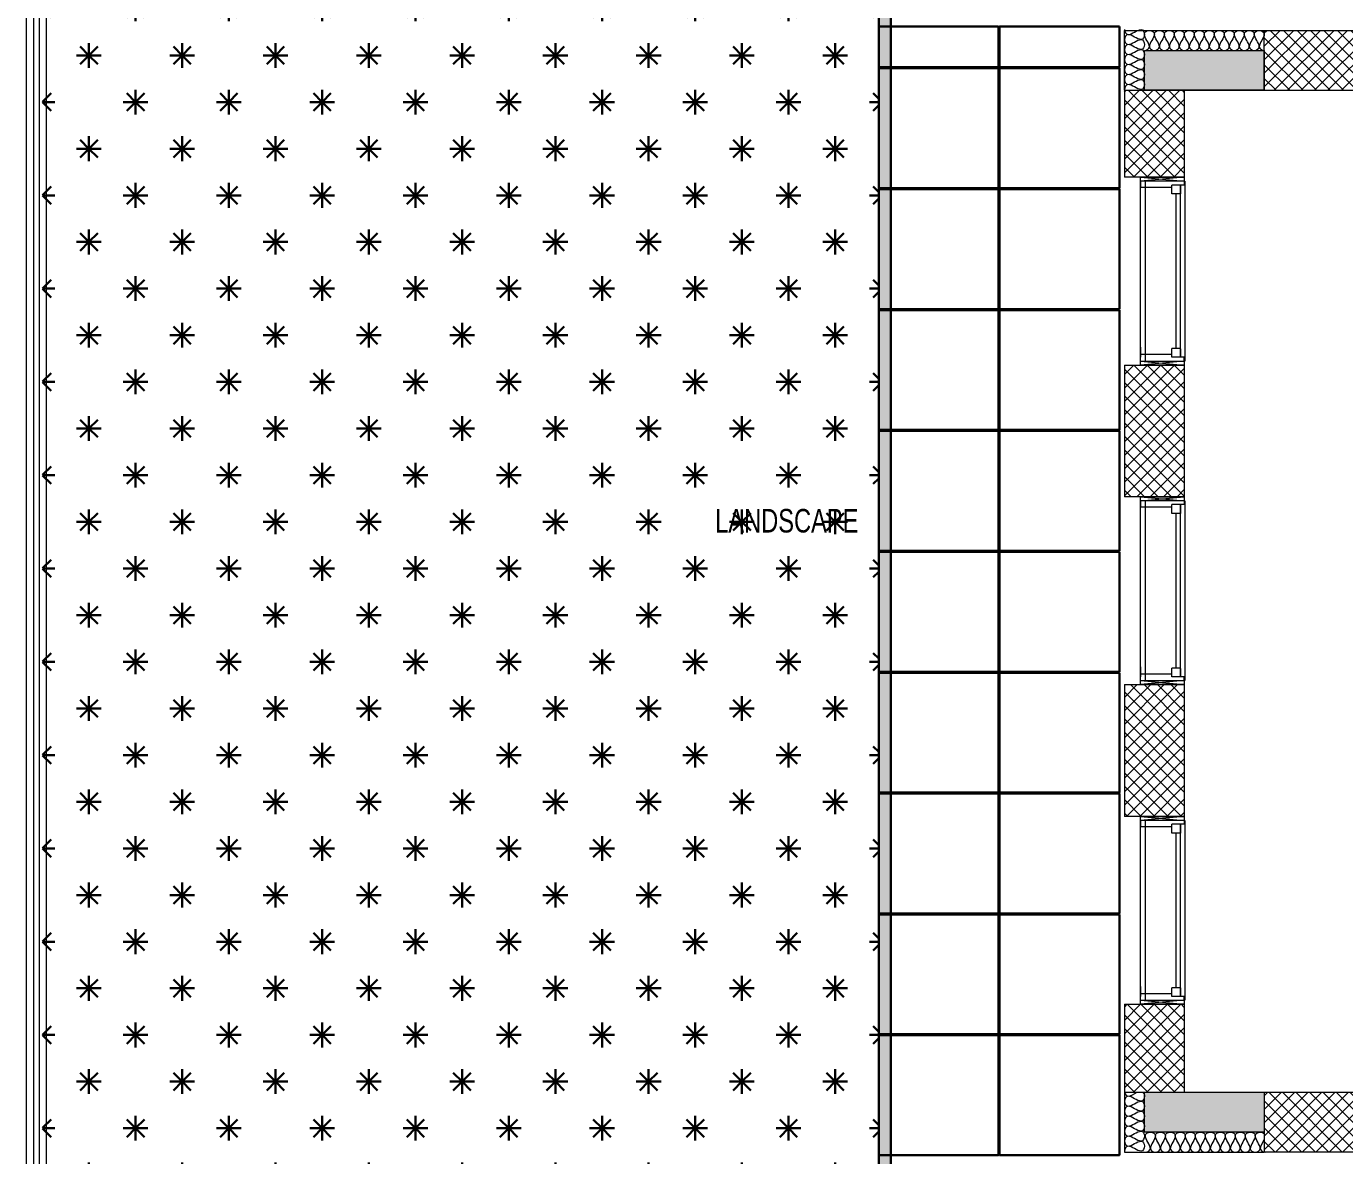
# Model space of a CAD drawing. Header units: millimetres. Extents: x -18512 to 101824, y -95768 to 52898.
# Drawn here: x 3671 to 10271, y -81825 to -76172 of the extents above; entities that cross this region are included whole.
import ezdxf

# ---------------------------------------------------------------- set-up
doc = ezdxf.new("R2010")
doc.units = ezdxf.units.MM
doc.header["$LTSCALE"] = 25
for name, color, linetype, lineweight in [('_FW_WALL_EXISTING', 150, 'Continuous', 25), ('A-ANNO-TEXT', 2, 'Continuous', 9), ('A-DETL-INSL', 8, 'Continuous', 9), ('A-FLOR-OTLN', 6, 'Continuous', 18), ('A-GLAZ', 6, 'Continuous', 9), ('A-GLAZ-CWMG', 51, 'Continuous', 9), ('A-TILES', 43, 'Continuous', 30), ('Archi-frame', 253, 'Continuous', 9), ('I-WALL', 2, 'Continuous', 9), ('S-COLS', 6, 'Continuous', 9)]:
    doc.layers.add(name, color=color, linetype=linetype, lineweight=lineweight)
doc.layers.add('AR WALL HATCH', color=8, linetype='Continuous')
doc.styles.add('Arial Narrow_3', font='fi_9001f.ttf', dxfattribs={"width": 0.75, "height": 117.993921})
pattern_1 = [(45, (15109.02, -8529), (-33.67596, 33.67596), []), (135, (15109.02, -8529), (-33.67596, -33.67596), [])]

# ---------------------------------------------------------------- blocks, each defined once
blk = doc.blocks.new('landscap')
at = {"layer": 'A-TILES', "ltscale": 25}
h = blk.add_hatch(dxfattribs=at)
h.set_pattern_fill('GRASS', color=9, scale=13, angle=-90, style=0)
h.set_pattern_definition([(360, (41528.36, 131670.86), (233.48666, 233.48666), [61.9125, -405.0608]), (315, (41528.36, 131670.86), (233.48666, 233.48666), [61.9125, -268.2875]), (45, (41528.36, 131670.86), (-233.48666, 233.48666), [61.9125, -268.2875])])
h.paths.add_polyline_path([(-34695.4, -65854.3), (-35167.2, -65854.3), (-35167.1, -63465.6), (-27418.9, -63465.6), (-27419, -67651.2), (-34883.3, -67651.2), (-34883.2, -66854.3), (-34695.4, -66854.3)])
h = blk.add_hatch(dxfattribs=at)
h.set_pattern_fill('GRASS', color=9, scale=13, style=0)
h.set_pattern_definition([(90, (41528.36, 131670.86), (-233.48666, 233.48666), [61.9125, -405.0608]), (45, (41528.36, 131670.86), (-233.48666, 233.48666), [61.9125, -268.2875]), (135, (41528.36, 131670.86), (-233.48666, -233.48666), [61.9125, -268.2875])])
h.paths.add_polyline_path([(-34695.4, -65854.3), (-35167.2, -65854.3), (-35167.1, -63465.6), (-27418.9, -63465.6), (-27419, -67651.2), (-34883.3, -67651.2), (-34883.2, -66854.3), (-34695.4, -66854.3)])
h = blk.add_hatch(dxfattribs=at)
h.set_pattern_fill('GRASS', color=9, scale=13, angle=90, style=0)
h.set_pattern_definition([(180, (41528.36, 131670.86), (-233.48666, -233.48666), [61.9125, -405.0608]), (135, (41528.36, 131670.86), (-233.48666, -233.48666), [61.9125, -268.2875]), (225, (41528.36, 131670.86), (233.48666, -233.48666), [61.9125, -268.2875])])
h.paths.add_polyline_path([(-34695.4, -65854.3), (-35167.2, -65854.3), (-35167.1, -63465.6), (-27418.9, -63465.6), (-27419, -67651.2), (-34883.3, -67651.2), (-34883.2, -66854.3), (-34695.4, -66854.3)])
h = blk.add_hatch(dxfattribs=at)
h.set_pattern_fill('GRASS', color=9, scale=13, angle=180, style=0)
h.set_pattern_definition([(270, (41528.36, 131670.86), (233.48666, -233.48666), [61.9125, -405.0608]), (225, (41528.36, 131670.86), (233.48666, -233.48666), [61.9125, -268.2875]), (315, (41528.36, 131670.86), (233.48666, 233.48666), [61.9125, -268.2875])])
h.paths.add_polyline_path([(-34695.4, -65854.3), (-35167.2, -65854.3), (-35167.1, -63465.6), (-27418.9, -63465.6), (-27419, -67651.2), (-34883.3, -67651.2), (-34883.2, -66854.3), (-34695.4, -66854.3)])
blk.add_hatch(color=9, dxfattribs=at).paths.add_polyline_path([(-34883.2, -67651.2), (-34883.2, -67711.2), (-27318.2, -67711.2), (-27318.2, -67651.2)])
at = {"layer": 'A-TILES', "color": 9, "ltscale": 25}
for points in [[(-27318.2, -67651.2), (-27318.2, -67711.2), (-34883.2, -67711.2), (-34883.2, -67651.2)], [(-33668.2, -68251.2), (-33668.2, -67651.2), (-33463.2, -67651.2), (-33463.2, -68251.2)], [(-33458.2, -68251.2), (-33458.2, -67651.2), (-32858.2, -67651.2), (-32858.2, -68251.2)], [(-32853.2, -68251.2), (-32853.2, -67651.2), (-32253.2, -67651.2), (-32253.2, -68251.2)], [(-32248.2, -68251.2), (-32248.2, -67651.2), (-31648.2, -67651.2), (-31648.2, -68251.2)], [(-31643.2, -68251.2), (-31643.2, -67651.2), (-31043.2, -67651.2), (-31043.2, -68251.2)], [(-31038.2, -68251.2), (-31038.2, -67651.2), (-30438.2, -67651.2), (-30438.2, -68251.2)], [(-30433.2, -68251.2), (-30433.2, -67651.2), (-29833.2, -67651.2), (-29833.2, -68251.2)], [(-29828.2, -68251.2), (-29828.2, -67651.2), (-29228.2, -67651.2), (-29228.2, -68251.2)], [(-29223.2, -68251.2), (-29223.2, -67651.2), (-28623.2, -67651.2), (-28623.2, -68251.2)], [(-28618.2, -68251.2), (-28618.2, -67651.2), (-28018.2, -67651.2), (-28018.2, -68251.2)], [(-33668.2, -68856.2), (-33668.2, -68256.2), (-33463.2, -68256.2), (-33463.2, -68856.2)], [(-33458.2, -68856.2), (-33458.2, -68256.2), (-32858.2, -68256.2), (-32858.2, -68856.2)], [(-32853.2, -68856.2), (-32853.2, -68256.2), (-32253.2, -68256.2), (-32253.2, -68856.2)], [(-32248.2, -68856.2), (-32248.2, -68256.2), (-31648.2, -68256.2), (-31648.2, -68856.2)], [(-31643.2, -68856.2), (-31643.2, -68256.2), (-31043.2, -68256.2), (-31043.2, -68856.2)], [(-31038.2, -68856.2), (-31038.2, -68256.2), (-30438.2, -68256.2), (-30438.2, -68856.2)], [(-30433.2, -68856.2), (-30433.2, -68256.2), (-29833.2, -68256.2), (-29833.2, -68856.2)], [(-29828.2, -68856.2), (-29828.2, -68256.2), (-29228.2, -68256.2), (-29228.2, -68856.2)], [(-29223.2, -68856.2), (-29223.2, -68256.2), (-28623.2, -68256.2), (-28623.2, -68856.2)], [(-28618.2, -68856.2), (-28618.2, -68256.2), (-28018.2, -68256.2), (-28018.2, -68856.2)]]:
    blk.add_lwpolyline(points, close=True, dxfattribs=at)
blk = doc.blocks.new('F  Fixed - 90 x 270-9060087-GROUND FLOOR PLAN')
at = {"layer": 'A-GLAZ', "lineweight": 5}
for p, q in [((-450, 113), (-431, 113)), ((-431, 113), (-431, 50)), ((-431, 94), (-387, 94)), ((-431, 94), (431, 94)), ((-388.3, 94), (-431, 94)), ((-387, 94), (-387, 50)), ((-387, 72), (387, 72)), ((387, 94), (387, 50)), ((431, 94), (387, 94)), ((431, 113), (431, 50)), ((448.9, 113), (431, 113)), ((-431, 50), (-387, 50)), ((-418, 50), (-418, -107)), ((387, 50), (431, 50)), ((418, 50), (418, -107)), ((-450, -107), (-418, -107)), ((-431, -107), (450, -107)), ((-380.7, -107), (-431, -107)), ((450, -107), (418, -107))]:
    blk.add_line(p, q, dxfattribs=at)

msp = doc.modelspace()

# ---------------------------------------------------------------- hatches: boundary and pattern name
at = {"layer": 'AR WALL HATCH', "lineweight": 5, "ltscale": 25}
h = msp.add_hatch(dxfattribs=at)
h.set_pattern_fill('ANSI37', color=256, scale=15, style=0)
h.set_pattern_definition(pattern_1)
h.paths.add_polyline_path([(11548.1, -76492.4), (9868.4, -76492.4), (9868.4, -76192.4), (11548.1, -76192.4)])
h.paths.add_polyline_path([(12148.1, -76492.4), (15388.1, -76492.4), (15388.1, -76192.4), (12148.1, -76192.4)])
h = msp.add_hatch(dxfattribs=at)
h.set_pattern_fill('ANSI37', color=256, scale=15, style=0)
h.set_pattern_definition(pattern_1)
h.paths.add_polyline_path([(9468.1, -76927.4), (9168.1, -76927.4), (9168.1, -76492.4), (9468.1, -76492.4)])
h = msp.add_hatch(dxfattribs=at)
h.set_pattern_fill('ANSI37', color=256, scale=15, style=0)
h.set_pattern_definition(pattern_1)
h.paths.add_polyline_path([(9468.1, -78527.4), (9168.1, -78527.4), (9168.1, -77867.4), (9468.1, -77867.4)])
h = msp.add_hatch(dxfattribs=at)
h.set_pattern_fill('ANSI37', color=256, scale=15, style=0)
h.set_pattern_definition(pattern_1)
h.paths.add_polyline_path([(9468.1, -80127.4), (9168.1, -80127.4), (9168.1, -79467.4), (9468.1, -79467.4)])
h = msp.add_hatch(dxfattribs=at)
h.set_pattern_fill('ANSI37', color=256, scale=15, style=0)
h.set_pattern_definition(pattern_1)
h.paths.add_polyline_path([(9168.1, -81067.4), (9468.1, -81067.4), (9468.1, -81507.4), (9168.1, -81507.4)])
h = msp.add_hatch(dxfattribs=at)
h.set_pattern_fill('ANSI37', color=256, scale=15, style=0)
h.set_pattern_definition(pattern_1)
h.paths.add_polyline_path([(11548.1, -81507.4), (9868.1, -81507.4), (9868.7, -81807), (11548.1, -81807.4)])
h.paths.add_polyline_path([(12148.1, -81507.4), (12318.1, -81507.4), (12318.1, -81857), (12148.1, -81857.4), (11978.1, -81857.4), (11978.1, -81807.4), (12148.1, -81807.4)])
at = {"layer": 'S-COLS'}
for points in [[(9268.1, -76292.4), (9868.1, -76292.4), (9868.1, -76492.4), (9268.1, -76492.4)], [(9268.1, -81507.4), (9868.1, -81507.4), (9868.1, -81707.4), (9268.1, -81707.4)]]:
    msp.add_hatch(color=252, dxfattribs=at).paths.add_polyline_path(points, flags=0)

# ---------------------------------------------------------------- linework, layer by layer
at = {"layer": 'A-DETL-INSL', "color": 1}
for points in [[(9168.1, -76492.4), (9168.1, -76192.4), (9868.1, -76192.4)], [(9168.1, -81507.4), (9168.1, -81807.4), (9868.1, -81807.4)]]:
    msp.add_lwpolyline(points, dxfattribs=at)
at = {"layer": 'A-DETL-INSL'}
for points in [[(9168.8, -76188.3), (9168.8, -76200.1), (9177.6, -76213.3), (9185.5, -76213.3)], [(9185.5, -76213.3), (9177.6, -76213.3), (9160, -76238.3), (9177.6, -76263.3), (9185.5, -76263.3)], [(9185.5, -76213.3), (9208.4, -76213.3), (9229.2, -76188.3), (9252.1, -76188.3)], [(9252.1, -76238.3), (9229.2, -76238.3), (9208.4, -76213.3), (9185.5, -76213.3)], [(9252.1, -76188.3), (9260, -76188.3), (9277.6, -76213.3), (9260, -76238.3), (9252.1, -76238.3)], [(9268.1, -76209), (9268.1, -76201.2), (9293.1, -76183.5), (9318.1, -76201.2), (9318.1, -76209)], [(9293.1, -76275.7), (9293.1, -76252.8), (9268.1, -76231.9), (9268.1, -76209)], [(9318.1, -76209), (9318.1, -76231.9), (9293.1, -76252.8), (9293.1, -76275.7)], [(9318.1, -76209), (9318.1, -76201.2), (9343.1, -76183.5), (9368.1, -76201.2), (9368.1, -76209)], [(9343.1, -76275.7), (9343.1, -76252.8), (9318.1, -76231.9), (9318.1, -76209)], [(9368.1, -76209), (9368.1, -76231.9), (9343.1, -76252.8), (9343.1, -76275.7)], [(9368.1, -76209), (9368.1, -76201.2), (9393.1, -76183.5), (9418.1, -76201.2), (9418.1, -76209)], [(9393.1, -76275.7), (9393.1, -76252.8), (9368.1, -76231.9), (9368.1, -76209)], [(9418.1, -76209), (9418.1, -76231.9), (9393.1, -76252.8), (9393.1, -76275.7)], [(9418.1, -76209), (9418.1, -76201.2), (9443.1, -76183.5), (9468.1, -76201.2), (9468.1, -76209)], [(9443.1, -76275.7), (9443.1, -76252.8), (9418.1, -76231.9), (9418.1, -76209)], [(9468.1, -76209), (9468.1, -76231.9), (9443.1, -76252.8), (9443.1, -76275.7)], [(9468.1, -76209), (9468.1, -76201.2), (9493.1, -76183.5), (9518.1, -76201.2), (9518.1, -76209)], [(9493.1, -76275.7), (9493.1, -76252.8), (9468.1, -76231.9), (9468.1, -76209)], [(9518.1, -76209), (9518.1, -76231.9), (9493.1, -76252.8), (9493.1, -76275.7)], [(9518.1, -76209), (9518.1, -76201.2), (9543.1, -76183.5), (9568.1, -76201.2), (9568.1, -76209)], [(9543.1, -76275.7), (9543.1, -76252.8), (9518.1, -76231.9), (9518.1, -76209)], [(9568.1, -76209), (9568.1, -76231.9), (9543.1, -76252.8), (9543.1, -76275.7)], [(9568.1, -76209), (9568.1, -76201.2), (9593.1, -76183.5), (9618.1, -76201.2), (9618.1, -76209)], [(9593.1, -76275.7), (9593.1, -76252.8), (9568.1, -76231.9), (9568.1, -76209)], [(9618.1, -76209), (9618.1, -76231.9), (9593.1, -76252.8), (9593.1, -76275.7)], [(9618.1, -76209), (9618.1, -76201.2), (9643.1, -76183.5), (9668.1, -76201.2), (9668.1, -76209)], [(9643.1, -76275.7), (9643.1, -76252.8), (9618.1, -76231.9), (9618.1, -76209)], [(9668.1, -76209), (9668.1, -76231.9), (9643.1, -76252.8), (9643.1, -76275.7)], [(9668.1, -76209), (9668.1, -76201.2), (9693.1, -76183.5), (9718.1, -76201.2), (9718.1, -76209)], [(9693.1, -76275.7), (9693.1, -76252.8), (9668.1, -76231.9), (9668.1, -76209)], [(9718.1, -76209), (9718.1, -76231.9), (9693.1, -76252.8), (9693.1, -76275.7)], [(9718.1, -76209), (9718.1, -76201.2), (9743.1, -76183.5), (9768.1, -76201.2), (9768.1, -76209)], [(9743.1, -76275.7), (9743.1, -76252.8), (9718.1, -76231.9), (9718.1, -76209)], [(9768.1, -76209), (9768.1, -76231.9), (9743.1, -76252.8), (9743.1, -76275.7)], [(9768.1, -76209), (9768.1, -76201.2), (9793.1, -76183.5), (9818.1, -76201.2), (9818.1, -76209)], [(9793.1, -76275.7), (9793.1, -76252.8), (9768.1, -76231.9), (9768.1, -76209)], [(9818.1, -76209), (9818.1, -76231.9), (9793.1, -76252.8), (9793.1, -76275.7)], [(9818.1, -76209), (9818.1, -76201.2), (9843.1, -76183.5), (9868.1, -76201.2), (9868.1, -76209)], [(9843.1, -76275.7), (9843.1, -76252.8), (9818.1, -76231.9), (9818.1, -76209)], [(9868.1, -76209), (9868.1, -76231.9), (9843.1, -76252.8), (9843.1, -76275.7)], [(9185.5, -76263.3), (9177.6, -76263.3), (9160, -76288.3), (9177.6, -76313.3), (9185.5, -76313.3)], [(9185.5, -76263.3), (9208.4, -76263.3), (9229.2, -76238.3), (9252.1, -76238.3)], [(9252.1, -76288.3), (9229.2, -76288.3), (9208.4, -76263.3), (9185.5, -76263.3)], [(9252.1, -76238.3), (9260, -76238.3), (9277.6, -76263.3), (9260, -76288.3), (9252.1, -76288.3)], [(9268.1, -76292.4), (9279.9, -76292.4), (9293.1, -76283.5), (9293.1, -76275.7)], [(9293.1, -76275.7), (9293.1, -76283.5), (9318.1, -76301.2), (9343.1, -76283.5), (9343.1, -76275.7)], [(9343.1, -76275.7), (9343.1, -76283.5), (9368.1, -76301.2), (9393.1, -76283.5), (9393.1, -76275.7)], [(9393.1, -76275.7), (9393.1, -76283.5), (9418.1, -76301.2), (9443.1, -76283.5), (9443.1, -76275.7)], [(9443.1, -76275.7), (9443.1, -76283.5), (9468.1, -76301.2), (9493.1, -76283.5), (9493.1, -76275.7)], [(9493.1, -76275.7), (9493.1, -76283.5), (9518.1, -76301.2), (9543.1, -76283.5), (9543.1, -76275.7)], [(9543.1, -76275.7), (9543.1, -76283.5), (9568.1, -76301.2), (9593.1, -76283.5), (9593.1, -76275.7)], [(9593.1, -76275.7), (9593.1, -76283.5), (9618.1, -76301.2), (9643.1, -76283.5), (9643.1, -76275.7)], [(9643.1, -76275.7), (9643.1, -76283.5), (9668.1, -76301.2), (9693.1, -76283.5), (9693.1, -76275.7)], [(9693.1, -76275.7), (9693.1, -76283.5), (9718.1, -76301.2), (9743.1, -76283.5), (9743.1, -76275.7)], [(9743.1, -76275.7), (9743.1, -76283.5), (9768.1, -76301.2), (9793.1, -76283.5), (9793.1, -76275.7)], [(9793.1, -76275.7), (9793.1, -76283.5), (9818.1, -76301.2), (9843.1, -76283.5), (9843.1, -76275.7)], [(9843.1, -76275.7), (9843.1, -76283.5), (9856.3, -76292.4), (9868.1, -76292.4)], [(9185.5, -76313.3), (9177.6, -76313.3), (9160, -76338.3), (9177.6, -76363.3), (9185.5, -76363.3)], [(9185.5, -76313.3), (9208.4, -76313.3), (9229.2, -76288.3), (9252.1, -76288.3)], [(9252.1, -76338.3), (9229.2, -76338.3), (9208.4, -76313.3), (9185.5, -76313.3)], [(9185.5, -76363.3), (9208.4, -76363.3), (9229.2, -76338.3), (9252.1, -76338.3)], [(9252.1, -76288.3), (9260, -76288.3), (9277.6, -76313.3), (9260, -76338.3), (9252.1, -76338.3)], [(9252.1, -76338.3), (9260, -76338.3), (9277.6, -76363.3), (9260, -76388.3), (9252.1, -76388.3)], [(9185.5, -76363.3), (9177.6, -76363.3), (9160, -76388.3), (9177.6, -76413.3), (9185.5, -76413.3)], [(9185.5, -76413.3), (9177.6, -76413.3), (9160, -76438.3), (9177.6, -76463.3), (9185.5, -76463.3)], [(9252.1, -76388.3), (9229.2, -76388.3), (9208.4, -76363.3), (9185.5, -76363.3)], [(9185.5, -76413.3), (9208.4, -76413.3), (9229.2, -76388.3), (9252.1, -76388.3)], [(9252.1, -76438.3), (9229.2, -76438.3), (9208.4, -76413.3), (9185.5, -76413.3)], [(9252.1, -76388.3), (9260, -76388.3), (9277.6, -76413.3), (9260, -76438.3), (9252.1, -76438.3)], [(9185.5, -76463.3), (9177.6, -76463.3), (9168.8, -76476.5), (9168.8, -76488.3)], [(9185.5, -76463.3), (9208.4, -76463.3), (9229.2, -76438.3), (9252.1, -76438.3)], [(9252.1, -76488.3), (9229.2, -76488.3), (9208.4, -76463.3), (9185.5, -76463.3)], [(9252.1, -76438.3), (9260, -76438.3), (9277.6, -76463.3), (9260, -76488.3), (9252.1, -76488.3)], [(9185.5, -81527.4), (9177.6, -81527.4), (9160, -81552.4), (9177.6, -81577.4), (9185.5, -81577.4)], [(9169.3, -81507.4), (9171.2, -81517.6), (9178.7, -81527.4), (9185.5, -81527.4)], [(9185.5, -81527.4), (9201.8, -81527.4), (9217.1, -81514.6), (9232.8, -81507.4)], [(9252.1, -81552.4), (9229.2, -81552.4), (9208.4, -81527.4), (9185.5, -81527.4)], [(9185.5, -81577.4), (9208.4, -81577.4), (9229.2, -81552.4), (9252.1, -81552.4)], [(9252.1, -81552.4), (9260, -81552.4), (9277.6, -81577.4), (9260, -81602.4), (9252.1, -81602.4)], [(9185.5, -81577.4), (9177.6, -81577.4), (9160, -81602.4), (9177.6, -81627.4), (9185.5, -81627.4)], [(9185.5, -81627.4), (9177.6, -81627.4), (9160, -81652.4), (9177.6, -81677.4), (9185.5, -81677.4)], [(9252.1, -81602.4), (9229.2, -81602.4), (9208.4, -81577.4), (9185.5, -81577.4)], [(9185.5, -81627.4), (9208.4, -81627.4), (9229.2, -81602.4), (9252.1, -81602.4)], [(9252.1, -81652.4), (9229.2, -81652.4), (9208.4, -81627.4), (9185.5, -81627.4)], [(9252.1, -81602.4), (9260, -81602.4), (9277.6, -81627.4), (9260, -81652.4), (9252.1, -81652.4)], [(9185.5, -81677.4), (9177.6, -81677.4), (9160, -81702.4), (9177.6, -81727.4), (9185.5, -81727.4)], [(9185.5, -81677.4), (9208.4, -81677.4), (9229.2, -81652.4), (9252.1, -81652.4)], [(9252.1, -81702.4), (9229.2, -81702.4), (9208.4, -81677.4), (9185.5, -81677.4)], [(9252.1, -81652.4), (9260, -81652.4), (9277.6, -81677.4), (9260, -81702.4), (9252.1, -81702.4)], [(9185.5, -81727.4), (9177.6, -81727.4), (9160, -81752.4), (9177.6, -81777.4), (9185.5, -81777.4)], [(9185.5, -81727.4), (9208.4, -81727.4), (9229.2, -81702.4), (9252.1, -81702.4)], [(9252.1, -81752.4), (9229.2, -81752.4), (9208.4, -81727.4), (9185.5, -81727.4)], [(9185.5, -81777.4), (9208.4, -81777.4), (9229.2, -81752.4), (9252.1, -81752.4)], [(9252.1, -81702.4), (9260, -81702.4), (9277.6, -81727.4), (9260, -81752.4), (9252.1, -81752.4)], [(9252.1, -81752.4), (9260, -81752.4), (9277.6, -81777.4), (9260, -81802.4), (9252.1, -81802.4)], [(9273.1, -81724), (9273.1, -81716.2), (9298.1, -81698.5), (9323.1, -81716.2), (9323.1, -81724)], [(9298.1, -81790.7), (9298.1, -81767.8), (9273.1, -81746.9), (9273.1, -81724)], [(9323.1, -81724), (9323.1, -81746.9), (9298.1, -81767.8), (9298.1, -81790.7)], [(9323.1, -81724), (9323.1, -81716.2), (9348.1, -81698.5), (9373.1, -81716.2), (9373.1, -81724)], [(9348.1, -81790.7), (9348.1, -81767.8), (9323.1, -81746.9), (9323.1, -81724)], [(9373.1, -81724), (9373.1, -81746.9), (9348.1, -81767.8), (9348.1, -81790.7)], [(9373.1, -81724), (9373.1, -81716.2), (9398.1, -81698.5), (9423.1, -81716.2), (9423.1, -81724)], [(9398.1, -81790.7), (9398.1, -81767.8), (9373.1, -81746.9), (9373.1, -81724)], [(9423.1, -81724), (9423.1, -81746.9), (9398.1, -81767.8), (9398.1, -81790.7)], [(9423.1, -81724), (9423.1, -81716.2), (9448.1, -81698.5), (9473.1, -81716.2), (9473.1, -81724)], [(9448.1, -81790.7), (9448.1, -81767.8), (9423.1, -81746.9), (9423.1, -81724)], [(9473.1, -81724), (9473.1, -81746.9), (9448.1, -81767.8), (9448.1, -81790.7)], [(9473.1, -81724), (9473.1, -81716.2), (9498.1, -81698.5), (9523.1, -81716.2), (9523.1, -81724)], [(9498.1, -81790.7), (9498.1, -81767.8), (9473.1, -81746.9), (9473.1, -81724)], [(9523.1, -81724), (9523.1, -81746.9), (9498.1, -81767.8), (9498.1, -81790.7)], [(9523.1, -81724), (9523.1, -81716.2), (9548.1, -81698.5), (9573.1, -81716.2), (9573.1, -81724)], [(9548.1, -81790.7), (9548.1, -81767.8), (9523.1, -81746.9), (9523.1, -81724)], [(9573.1, -81724), (9573.1, -81746.9), (9548.1, -81767.8), (9548.1, -81790.7)], [(9573.1, -81724), (9573.1, -81716.2), (9598.1, -81698.5), (9623.1, -81716.2), (9623.1, -81724)], [(9598.1, -81790.7), (9598.1, -81767.8), (9573.1, -81746.9), (9573.1, -81724)], [(9623.1, -81724), (9623.1, -81746.9), (9598.1, -81767.8), (9598.1, -81790.7)], [(9623.1, -81724), (9623.1, -81716.2), (9648.1, -81698.5), (9673.1, -81716.2), (9673.1, -81724)], [(9648.1, -81790.7), (9648.1, -81767.8), (9623.1, -81746.9), (9623.1, -81724)], [(9673.1, -81724), (9673.1, -81746.9), (9648.1, -81767.8), (9648.1, -81790.7)], [(9673.1, -81724), (9673.1, -81716.2), (9698.1, -81698.5), (9723.1, -81716.2), (9723.1, -81724)], [(9698.1, -81790.7), (9698.1, -81767.8), (9673.1, -81746.9), (9673.1, -81724)], [(9723.1, -81724), (9723.1, -81746.9), (9698.1, -81767.8), (9698.1, -81790.7)], [(9723.1, -81724), (9723.1, -81716.2), (9748.1, -81698.5), (9773.1, -81716.2), (9773.1, -81724)], [(9748.1, -81790.7), (9748.1, -81767.8), (9723.1, -81746.9), (9723.1, -81724)], [(9773.1, -81724), (9773.1, -81746.9), (9748.1, -81767.8), (9748.1, -81790.7)], [(9773.1, -81724), (9773.1, -81716.2), (9798.1, -81698.5), (9823.1, -81716.2), (9823.1, -81724)], [(9798.1, -81790.7), (9798.1, -81767.8), (9773.1, -81746.9), (9773.1, -81724)], [(9823.1, -81724), (9823.1, -81746.9), (9798.1, -81767.8), (9798.1, -81790.7)], [(9848.1, -81790.7), (9848.1, -81767.8), (9823.1, -81746.9), (9823.1, -81724)], [(9868.1, -81743.3), (9860.8, -81759.1), (9848.1, -81774.4), (9848.1, -81790.7)], [(9185.5, -81777.4), (9177.6, -81777.4), (9168.8, -81790.6), (9168.8, -81802.4)], [(9252.1, -81802.4), (9229.2, -81802.4), (9208.4, -81777.4), (9185.5, -81777.4)], [(9273.1, -81807.4), (9284.9, -81807.4), (9298.1, -81798.5), (9298.1, -81790.7)], [(9298.1, -81790.7), (9298.1, -81798.5), (9323.1, -81816.2), (9348.1, -81798.5), (9348.1, -81790.7)], [(9348.1, -81790.7), (9348.1, -81798.5), (9373.1, -81816.2), (9398.1, -81798.5), (9398.1, -81790.7)], [(9398.1, -81790.7), (9398.1, -81798.5), (9423.1, -81816.2), (9448.1, -81798.5), (9448.1, -81790.7)], [(9448.1, -81790.7), (9448.1, -81798.5), (9473.1, -81816.2), (9498.1, -81798.5), (9498.1, -81790.7)], [(9498.1, -81790.7), (9498.1, -81798.5), (9523.1, -81816.2), (9548.1, -81798.5), (9548.1, -81790.7)], [(9548.1, -81790.7), (9548.1, -81798.5), (9573.1, -81816.2), (9598.1, -81798.5), (9598.1, -81790.7)], [(9598.1, -81790.7), (9598.1, -81798.5), (9623.1, -81816.2), (9648.1, -81798.5), (9648.1, -81790.7)], [(9648.1, -81790.7), (9648.1, -81798.5), (9673.1, -81816.2), (9698.1, -81798.5), (9698.1, -81790.7)], [(9698.1, -81790.7), (9698.1, -81798.5), (9723.1, -81816.2), (9748.1, -81798.5), (9748.1, -81790.7)], [(9748.1, -81790.7), (9748.1, -81798.5), (9773.1, -81816.2), (9798.1, -81798.5), (9798.1, -81790.7)], [(9798.1, -81790.7), (9798.1, -81798.5), (9823.1, -81816.2), (9848.1, -81798.5), (9848.1, -81790.7)], [(9848.1, -81790.7), (9848.1, -81798.5), (9861.3, -81807.4), (9873.1, -81807.4)]]:
    msp.add_open_spline(points, degree=3, dxfattribs=at)
for points, knots in [([(9261.2, -81507.4), (9265.5, -81512.1), (9274.2, -81532.2), (9260, -81552.4), (9252.1, -81552.4)], [0.553806, 0.553806, 0.553806, 0.553806, 1.414214, 2.828427, 2.828427, 2.828427, 2.828427]), ([(9823.1, -81724), (9823.1, -81716.2), (9843.2, -81702), (9863.3, -81710.6), (9868.1, -81714.9)], [0, 0, 0, 0, 1.414214, 2.274621, 2.274621, 2.274621, 2.274621])]:
    msp.add_open_spline(points, degree=3, knots=knots, dxfattribs=at)
at = {"layer": 'A-FLOR-OTLN'}
for p, q in [((9273.1, -77847.4), (9273.1, -76947.4)), ((9473.1, -77847.4), (9473.1, -76947.4)), ((9273.1, -79447.4), (9273.1, -78547.4)), ((9473.1, -79447.4), (9473.1, -78547.4)), ((9273.1, -81047.4), (9273.1, -80147.4)), ((9473.1, -81047.4), (9473.1, -80147.4))]:
    msp.add_line(p, q, dxfattribs=at)
at = {"layer": 'A-GLAZ-CWMG', "color": 254}
for p, q in [((3706.4, -75096.9), (3706.4, -82365.4)), ((3736.4, -82365.4), (3736.4, -75096.9)), ((3671.4, -82365.4), (3671.4, -75146.9)), ((3771.4, -82365.4), (3771.4, -75146.9))]:
    msp.add_line(p, q, dxfattribs=at)
at = {"layer": 'Archi-frame', "color": 252}
for points in [[(9248.1, -76927.4), (9468.1, -76927.4), (9468.1, -76947.4), (9248.1, -76947.4)], [(9248.1, -77847.4), (9468.1, -77847.4), (9468.1, -77867.4), (9248.1, -77867.4)], [(9248.1, -78527.4), (9468.1, -78527.4), (9468.1, -78547.4), (9248.1, -78547.4)], [(9248.1, -79447.4), (9468.1, -79447.4), (9468.1, -79467.4), (9248.1, -79467.4)], [(9248.1, -80127.4), (9468.1, -80127.4), (9468.1, -80147.4), (9248.1, -80147.4)], [(9248.1, -81047.4), (9468.1, -81047.4), (9468.1, -81067.4), (9248.1, -81067.4)]]:
    msp.add_lwpolyline(points, close=True, dxfattribs=at)
for points in [[(9248.1, -76927.4), (9468.1, -76947.4)], [(9468.1, -76927.4), (9248.1, -76947.4)], [(9248.1, -77847.4), (9468.1, -77867.4)], [(9468.1, -77847.4), (9248.1, -77867.4)], [(9248.1, -78527.4), (9468.1, -78547.4)], [(9248.1, -78547.4), (9468.1, -78527.4)], [(9248.1, -79447.4), (9468.1, -79467.4)], [(9468.1, -79447.4), (9248.1, -79467.4)], [(9248.1, -80127.4), (9468.1, -80147.4)], [(9468.1, -80127.4), (9248.1, -80147.4)], [(9248.1, -81047.4), (9468.1, -81067.4)], [(9468.1, -81047.4), (9248.1, -81067.4)]]:
    msp.add_lwpolyline(points, dxfattribs=at)
at = {"layer": 'I-WALL'}
for p, q in [((9868.1, -76192.4), (11548.1, -76192.4)), ((9168.1, -76492.4), (9168.1, -76927.4)), ((9468.1, -76492.4), (9468.1, -76927.4)), ((9468.1, -76927.4), (9168.1, -76927.4)), ((9168.1, -77867.4), (9468.1, -77867.4)), ((9168.1, -77867.4), (9168.1, -78527.4)), ((9468.1, -77867.4), (9468.1, -78527.4)), ((9468.1, -78527.4), (9168.1, -78527.4)), ((9168.1, -79467.4), (9468.1, -79467.4)), ((9168.1, -79467.4), (9168.1, -80127.4)), ((9468.1, -79467.4), (9468.1, -80147.4)), ((9468.1, -80127.4), (9168.1, -80127.4)), ((9168.1, -81067.4), (9468.1, -81067.4)), ((9168.1, -81067.4), (9168.1, -81507.4)), ((9468.1, -81047.4), (9468.1, -81507.4)), ((11548.1, -81807.4), (9868.1, -81807.4))]:
    msp.add_line(p, q, dxfattribs=at)
for points in [[(9868.1, -76492.4), (9868.1, -76192.4)], [(9168.1, -76492.4), (15788.1, -76492.4)], [(9168.1, -81507.4), (12318.1, -81507.4)], [(9868.1, -81507.4), (9868.1, -81807.4)]]:
    msp.add_lwpolyline(points, dxfattribs=at)
at = {"layer": 'S-COLS', "color": 8}
for p, q in [((9268.1, -76492.4), (9268.1, -76292.4)), ((9268.1, -76292.4), (9868.1, -76292.4)), ((9868.1, -76292.4), (9868.1, -76492.4)), ((9868.1, -76492.4), (9268.1, -76492.4)), ((9268.1, -81707.4), (9268.1, -81507.4)), ((9268.1, -81507.4), (9868.1, -81507.4)), ((9868.1, -81507.4), (9868.1, -81707.4)), ((9868.1, -81707.4), (9268.1, -81707.4))]:
    msp.add_line(p, q, dxfattribs=at)

# ---------------------------------------------------------------- block references
at = {"layer": '_FW_WALL_EXISTING', "xscale": -1, "rotation": 90}
msp.add_blockref('landscap', (-59713.1, -109840.6), dxfattribs=at)
at = {"layer": 'A-GLAZ', "xscale": -1, "rotation": 270}
for p in [(9355.1, -77397.4), (9355.1, -78997.4), (9355.1, -80597.4)]:
    msp.add_blockref('F  Fixed - 90 x 270-9060087-GROUND FLOOR PLAN', p, dxfattribs=at)

# ---------------------------------------------------------------- texts
at = {"layer": 'A-ANNO-TEXT', "color": 7, "insert": (7119.7, -78707.5), "char_height": 117.99, "width": 717.12, "attachment_point": 7, "line_spacing_factor": 0.968573, "style": 'Arial Narrow_3'}
msp.add_mtext('LANDSCAPE', dxfattribs=at)

doc.saveas('drawing.dxf')
